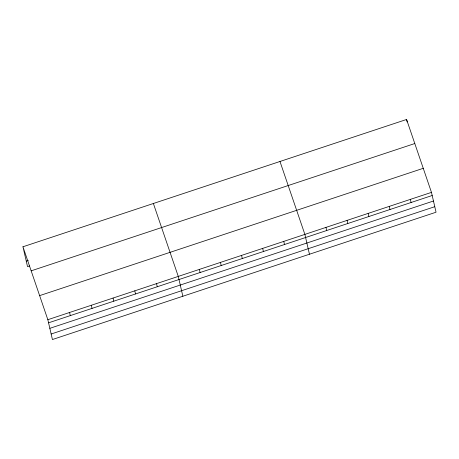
<?xml version="1.0" encoding="UTF-8"?>
<svg xmlns="http://www.w3.org/2000/svg" width="459" height="459" viewBox="0 0 459 459"><rect width="100%" height="100%" fill="white"/><g stroke="black" fill="none" stroke-linecap="round" stroke-linejoin="round"><path stroke-width="0.69" d="M22.95 246.781L406.576 119.466L431.471 192.378L436.05 212.219L52.424 339.534L47.845 319.694L22.95 246.781L27.529 266.622L29.571 265.945M26.255 261.108L28.297 260.431M31.166 270.844L414.793 143.529M39.629 295.63L423.255 168.315M47.845 319.694L431.471 192.378M48.562 322.82L432.189 195.505M49.836 328.334L433.462 201.019M51.15 334.014L434.776 206.699M279.979 161.482L304.874 234.388L309.452 254.229M153.381 203.498L178.276 276.404L182.854 296.244M406.576 119.466L407.156 121.968M410.369 199.378L411.092 202.505M389.272 206.384L389.995 209.505M368.17 213.383L368.893 216.51M347.073 220.389L347.796 223.51M325.97 227.389L326.693 230.516M283.771 241.394L284.494 244.521M262.674 248.394L263.397 251.521M241.572 255.399L242.295 258.526M220.475 262.399L221.198 265.526M199.372 269.404L200.095 272.531M156.536 283.622L157.259 286.743M134.797 290.834L135.52 293.961M113.057 298.046L113.78 301.173M91.318 305.264L92.041 308.391M69.579 312.476L70.302 315.603"/></g></svg>
